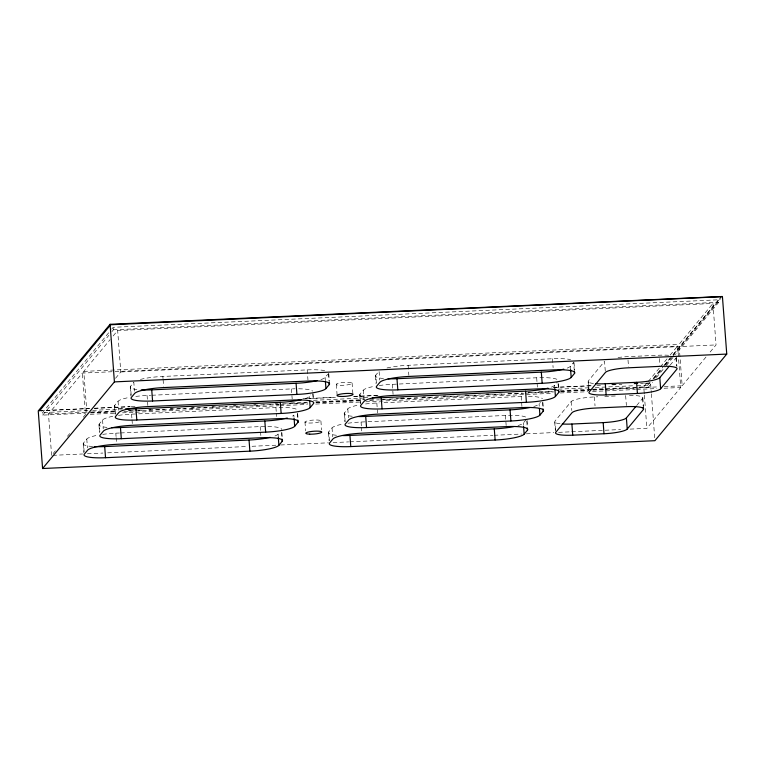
<?xml version="1.0" encoding="UTF-8"?>
<svg xmlns="http://www.w3.org/2000/svg" width="765" height="765" viewBox="0 0 765 765"><rect width="100%" height="100%" fill="white"/><g stroke="black" fill="none" stroke-linecap="round" stroke-linejoin="round"><path stroke-width="0.57" stroke-dasharray="3.83 2.87" d="M108.678 332.804L42.505 412.612L42.687 415.118L85.67 413.167M111.719 329.141L113.239 327.305L718.545 299.803L719.827 298.35M42.687 415.118L108.869 335.309M111.91 331.637L113.43 329.801L113.239 327.305L112.264 326.091M51.609 455.385L48.491 413.951L82.381 373.081L677.637 346.038L678.44 356.7M86.904 412.823L83.787 371.388L110.141 339.603M113.153 335.969L117.667 330.518L712.932 303.476L716.04 344.919L708.514 353.994M53.12 453.569L55.376 450.843M67.425 436.318L69.682 433.592M83.232 417.25L85.498 414.525L82.381 373.081M115.515 378.312L120.784 371.962L117.667 330.518M84.16 451.924L83.49 443.012L86.789 439.024A25.484 4.466 -4.3 0 1 97.691 435.209M99.842 431.785L99.259 423.992L102.567 420.004A25.484 4.466 -4.3 0 1 113.459 416.179M115.419 414.209L114.75 405.297L118.059 401.319A25.484 4.466 -4.3 0 1 128.95 397.494M131.197 395.189L130.528 386.277L133.827 382.299L134.497 391.211M274.903 435.974A25.484 4.466 -4.3 0 0 278.068 434.166L279.388 432.579M305.149 398.622A25.484 4.466 -4.3 0 0 309.337 396.461L310.657 394.864M320.927 379.603A25.484 4.466 -4.3 0 0 325.106 377.441L327.745 374.257M329.399 440.783L328.73 431.871L332.039 427.884A25.484 4.466 -4.3 0 1 342.93 424.068M345.178 421.754L344.508 412.842L347.807 408.864A25.484 4.466 -4.3 0 1 358.709 405.039M360.669 403.069L359.999 394.157L363.299 390.179A25.484 4.466 -4.3 0 1 374.2 386.354M376.361 382.94L375.768 375.137L379.077 371.159L379.746 380.071M517.991 425.541A25.484 4.466 -4.3 0 0 523.317 423.026L525.957 419.842M533.769 406.521A25.484 4.466 -4.3 0 0 539.086 404.006L540.406 402.409M551.412 387.119A25.484 4.466 -4.3 0 0 554.577 385.321L557.226 382.137M567.19 368.099A25.484 4.466 -4.3 0 0 570.355 366.301L573.654 362.314L574.238 370.117M555.6 430.083L554.931 421.171L571.139 401.625A20.387 3.576 -4.3 0 1 594.357 396.939L597.828 396.777M589.002 389.796L588.333 380.884L604.541 361.338L605.297 371.36M644.283 394.013L643.757 386.908L647.515 382.366M648.271 381.458L659.564 367.831M660.319 366.932L667.099 358.756M670.111 355.123L677.637 346.038M664.269 386.593L682.16 385.78L679.043 344.346L712.932 303.476M650.087 382.366L647.802 385.12L647.993 387.626L605.01 389.576M653.128 378.694L661.495 368.606M664.536 364.934L669.863 358.517M672.904 354.845L718.545 299.803L718.737 302.309L675.38 354.597M653.54 378.388L663.437 366.454M664.192 365.536L672.569 355.448M673.324 354.53L721.261 296.715M654.371 378.56L662.681 368.529M665.713 364.876L671.756 357.58M672.511 356.672L720.907 298.302M647.993 387.626L652.555 382.118M656.36 377.528L665.493 366.521M666.248 365.603L674.615 355.515M636.7 405.488L642.6 398.374A20.387 3.576 -4.3 0 0 627.128 395.457M670.111 365.201L676.002 358.087A20.387 3.576 -4.3 0 0 676.241 357.532M630.169 429.108L646.865 428.343L680.754 387.482L678.526 357.877M682.16 385.78L707.759 354.903M113.43 329.801L718.737 302.309M83.787 371.388L679.043 344.346M120.784 371.962L716.04 344.919M140.397 379.44A25.484 4.466 -4.3 0 1 162.849 376.437L307.205 369.887A25.484 4.466 -4.3 0 1 326.244 370.996M386.994 367.965A25.484 4.466 -4.3 0 1 408.099 365.297L552.445 358.747A25.484 4.466 -4.3 0 1 570.614 359.627M135.797 396.423A25.484 4.466 -4.3 0 1 147.081 395.467L150.657 395.304M151.853 395.247L291.427 388.907A25.484 4.466 -4.3 0 1 295.127 388.792M379.249 385.522A25.484 4.466 -4.3 0 1 392.33 384.326L536.676 377.767A25.484 4.466 -4.3 0 1 557.57 379.698M39.407 410.7L89.476 408.424M94.248 408.204L130.002 406.588M131.197 406.531L137.155 406.263M302.854 398.728L336.227 397.217M354.109 396.404L379.144 395.266M553.181 387.358L591.326 385.627M611.589 384.709L617.556 384.432M634.242 383.676L639.014 383.456M646.167 383.141L649.743 382.978L647.802 385.12L635.868 385.665M39.445 410.882L89.572 408.606M94.353 408.386L130.165 406.76M306.822 398.737L335.462 397.427M353.373 396.614L378.436 395.476M553.898 387.511L592.1 385.77M596.872 385.56L600.458 385.397M612.392 384.852L621.935 384.422M633.879 383.877L643.422 383.437M644.618 383.389L650.585 383.112L651.302 392.646M87.87 410.556L42.505 412.612L41.128 411.761M92.641 410.336L122.496 408.979M313.516 400.305L364.857 397.972M558.268 389.184L590.504 387.721M595.275 387.501L634.673 385.713M48.491 413.951L86.665 412.211M91.437 412L117.686 410.805M128.415 410.317L130.805 410.212M148.697 409.399L151.088 409.285M170.174 408.424L172.555 408.309M191.642 407.449L194.033 407.334M211.924 406.521L214.305 406.416M233.392 405.546L235.783 405.44M253.674 404.628L256.055 404.522M275.142 403.652L277.532 403.547M290.652 402.945L307.358 402.189M315.706 401.807L364.618 399.588M400.401 397.963L403.977 397.8M423.064 396.93L425.455 396.825M443.346 396.012L445.727 395.907M464.814 395.036L467.205 394.931M486.291 394.061L488.672 393.956M528.041 392.158L530.422 392.053M538.78 391.67L550.704 391.135M560.248 390.695L591.269 389.289M592.454 389.232L637.79 387.176M638.985 387.119L643.757 386.908M90.48 412.66L116.72 411.474M128.654 410.929L137.002 410.547M138.197 410.499L144.164 410.222M148.936 410.002L164.437 409.304M170.404 409.026L185.914 408.328M190.686 408.108L207.382 407.353M212.154 407.133L227.664 406.425M233.631 406.158L249.132 405.45M253.904 405.24L270.609 404.475M275.381 404.264L281.348 403.987M282.534 403.939L307.587 402.801M315.935 402.419L362.467 400.305M369.619 399.98L375.586 399.713M382.739 399.387L399.445 398.622M400.63 398.575L417.336 397.81M422.108 397.599L438.804 396.834M443.576 396.624L460.281 395.859M465.053 395.648L480.563 394.941M485.335 394.721L502.031 393.965M507.998 393.698L522.313 393.047M528.271 392.77L553.325 391.632M560.487 391.307L591.498 389.901M592.693 389.844L638.02 387.788M639.215 387.731L658.302 386.87M90.442 412.947L116.71 411.752M123.873 411.427L134.621 410.939M135.816 410.891L279.082 404.379M280.277 404.322L307.731 403.079M316.088 402.696L362.658 400.583M369.82 400.258L379.364 399.827M380.559 399.77L523.834 393.258M525.019 393.21L553.678 391.909M560.841 391.584L588.304 390.332M593.076 390.112L603.824 389.624M90.27 414.305L115.314 413.167M122.477 412.842L134.401 412.297M135.596 412.249L278.747 405.746M279.942 405.689L307.377 404.446M315.725 404.063L361.051 402.007M365.823 401.788L553.114 393.277M560.267 392.952L587.711 391.709M592.473 391.489L635.419 389.538M636.614 389.481L656.896 388.563M664.049 388.238L680.754 387.482M118.508 415.347A25.484 4.466 -4.3 0 1 131.59 414.152L275.935 407.592A25.484 4.466 -4.3 0 1 297.384 410.145M365.546 403.968A25.484 4.466 -4.3 0 1 376.829 403.012L379.22 402.897M383.992 402.686L521.185 396.452A25.484 4.466 -4.3 0 1 523.05 396.375M604.78 396.461L617.527 395.888M102.73 434.377A25.484 4.466 -4.3 0 1 115.811 433.172L119.397 433.009M120.583 432.952L260.167 426.612A25.484 4.466 -4.3 0 1 281.673 429.5M347.979 423.236A25.484 4.466 -4.3 0 1 361.061 422.031L505.407 415.472A25.484 4.466 -4.3 0 1 526.856 418.025M52.804 455.338L82.63 453.98M87.401 453.76L102.902 453.062M107.674 452.842L247.248 446.502M252.02 446.282L275.878 445.201M280.65 444.981L328.367 442.811M333.138 442.6L348.639 441.893M349.834 441.835L492.985 435.333M494.18 435.285L521.615 434.032M526.387 433.822L553.822 432.569M558.593 432.359L570.527 431.814M571.713 431.756L620.625 429.538M676.222 357.37L676.92 366.655M676.002 358.087L676.585 365.89M659.287 358.575L659.793 365.259M651.398 393.832L654.754 438.469M644.379 395.199L646.865 428.343M642.82 397.657L643.518 406.942M642.6 398.374L643.183 406.177M628.008 359.99L628.514 366.674M625.636 395.515L626.382 405.546M594.357 396.939L595.027 405.852M588.113 381.601L588.811 390.886M574.018 362.534L574.601 370.327M570.355 366.301L570.604 369.638M571.139 401.625L571.809 410.537M558.412 383.781L558.832 389.347M558.048 383.561L558.383 388.018M554.577 385.321L554.835 388.668M552.445 358.747L553.114 367.659M554.702 421.888L555.4 431.173M542.921 402.466L543.341 408.041M542.557 402.247L542.978 407.822M539.086 404.006L539.258 406.234M536.676 377.767L537.011 382.223M537.097 383.332L537.432 387.788M527.066 420.377L527.487 425.942M526.789 421.276L527.2 426.841M523.317 423.026L523.48 425.254M521.185 396.452L521.931 406.473M505.407 415.472L506.162 425.503M408.099 365.297L408.854 375.328M392.33 384.326L393.076 394.348M375.491 376.036L376.074 383.829M376.829 403.012L377.585 413.033M363.299 390.179L364.054 400.2M359.722 395.056L360.392 403.968M361.061 422.031L361.396 426.488M361.482 427.597L361.73 430.944M352.082 382.997L352.923 394.138M347.807 408.864L348.477 417.776M344.221 413.741L344.814 421.544M336.323 384.623L337.164 395.763M328.778 373.674L329.361 381.467M328.415 373.454L328.998 381.257M332.039 427.884L332.708 436.796M325.106 377.441L325.355 380.779M328.453 432.77L329.036 440.564M320.908 421.056L321.577 429.968M313.086 393.812L313.507 399.378M312.722 393.593L313.143 399.158M309.337 396.461L309.5 398.689M307.205 369.887L307.96 379.909M304.977 421.974L305.646 430.886M297.671 413.607L298.092 419.182M297.308 413.396L297.728 418.962M294.009 417.374L293.837 415.146A25.484 4.466 -4.3 0 1 290.681 416.944M291.427 388.907L292.182 398.928M281.903 432.627L282.323 438.202M281.539 432.416L281.96 437.982M278.068 434.166L278.317 437.513M275.935 407.592L276.27 412.048M276.356 413.157L276.605 416.504M260.167 426.612L260.502 431.068M260.578 432.187L260.836 435.524M162.849 376.437L163.022 378.665M163.108 379.784L163.605 386.468M147.081 395.467L147.836 405.488M130.241 387.176L130.92 396.088M131.59 414.152L131.924 418.608M132.01 419.717L132.345 424.173M118.059 401.319L118.728 410.231M114.473 406.196L115.056 413.999M115.811 433.172L116.07 436.509M116.146 437.628L116.567 443.193M102.567 420.004L103.237 428.916M98.981 424.881L99.565 432.684M86.789 439.024L87.459 447.936M83.203 443.91L83.882 452.823M106.995 427.386A25.484 4.466 -4.3 0 1 99.259 423.992M92.661 446.521A25.484 4.466 -4.3 0 1 83.49 443.012M122.496 408.701A25.484 4.466 -4.3 0 1 114.75 405.297M298.656 388.783A25.484 4.466 -4.3 0 1 312.675 391.135M136.925 389.538A25.484 4.466 -4.3 0 1 130.528 386.277M528.414 396.327A25.484 4.466 -4.3 0 1 542.423 398.68M352.244 416.246A25.484 4.466 -4.3 0 1 344.508 412.842M336.476 435.266A25.484 4.466 -4.3 0 1 328.73 431.871M367.736 397.561A25.484 4.466 -4.3 0 1 359.999 394.157M383.514 378.532A25.484 4.466 -4.3 0 1 375.768 375.137M560.047 423.772A20.387 3.576 -4.3 0 1 554.931 421.171M593.458 383.485A20.387 3.576 -4.3 0 1 588.333 380.884M668.667 355.276A20.387 3.576 -4.3 0 0 659.038 355.228L627.759 356.653A20.387 3.576 -4.3 0 0 617.298 357.609M308.85 423.026A8.013 1.406 -4.3 0 0 320.927 420.951A8.013 1.406 -4.3 0 0 309.031 420.568A8.013 1.406 -4.3 0 0 308.85 423.026M340.138 385.321A8.013 1.406 -4.3 0 0 352.196 383.236A8.013 1.406 -4.3 0 0 340.282 382.863A8.013 1.406 -4.3 0 0 340.138 385.321"/><path stroke-width="1.15" d="M110.084 324.303L38.25 410.929L42.582 468.515L654.917 440.697L726.75 354.071L722.418 296.485L110.084 324.303L114.415 381.888L42.582 468.515M110.17 325.364L39.56 410.795M282.209 441.329A25.484 4.466 -4.3 0 0 260.999 437.752L116.653 444.312A25.484 4.466 -4.3 0 0 87.631 450.164L84.322 454.152A25.484 4.466 -4.3 0 0 105.532 457.719L249.878 451.168A25.484 4.466 -4.3 0 0 278.909 445.307L282.209 441.329L282.046 439.1M297.987 422.299A25.484 4.466 -4.3 0 0 276.777 418.732L132.422 425.292A25.484 4.466 -4.3 0 0 103.399 431.144L100.1 435.122A25.484 4.466 -4.3 0 0 121.31 438.699L265.656 432.139A25.484 4.466 -4.3 0 0 294.678 426.287L297.987 422.299L297.815 420.071M310.169 407.602L313.478 403.614A25.484 4.466 -4.3 0 0 292.268 400.047L147.922 406.607A25.484 4.466 -4.3 0 0 118.891 412.459L115.591 416.437A25.484 4.466 -4.3 0 0 136.801 420.014L281.147 413.454A25.484 4.466 -4.3 0 0 310.169 407.602L309.672 400.917M329.246 384.594A25.484 4.466 -4.3 0 0 308.037 381.027L163.691 387.578A25.484 4.466 -4.3 0 0 134.669 393.44L131.36 397.418A25.484 4.466 -4.3 0 0 152.57 400.994L296.916 394.434A25.484 4.466 -4.3 0 0 325.947 388.582L329.246 384.594L329.084 382.366M527.458 430.188A25.484 4.466 -4.3 0 0 506.248 426.612L361.902 433.172A25.484 4.466 -4.3 0 0 332.871 439.024L329.572 443.012A25.484 4.466 -4.3 0 0 350.781 446.578L495.127 440.018A25.484 4.466 -4.3 0 0 524.149 434.166L527.458 430.188L527.286 427.96M543.227 411.159A25.484 4.466 -4.3 0 0 522.017 407.592L377.671 414.152A25.484 4.466 -4.3 0 0 348.649 420.004L345.34 423.982A25.484 4.466 -4.3 0 0 366.55 427.559L510.896 420.999A25.484 4.466 -4.3 0 0 539.927 415.146L543.227 411.159L543.064 408.931M558.718 392.474A25.484 4.466 -4.3 0 0 537.508 388.907L393.162 395.457A25.484 4.466 -4.3 0 0 364.14 401.319L360.831 405.297A25.484 4.466 -4.3 0 0 382.041 408.873L526.397 402.314A25.484 4.466 -4.3 0 0 555.419 396.461L558.718 392.474L558.555 390.246M574.496 373.454A25.484 4.466 -4.3 0 0 553.286 369.887L408.94 376.437A25.484 4.466 -4.3 0 0 379.909 382.29L376.609 386.277A25.484 4.466 -4.3 0 0 397.819 389.854L542.165 383.294A25.484 4.466 -4.3 0 0 571.187 377.441L574.496 373.454L574.324 371.226M562.265 423.982A20.387 3.576 -4.3 0 0 571.895 424.03L603.174 422.605A20.387 3.576 -4.3 0 0 626.392 417.92L635.964 406.368M595.667 383.695A20.387 3.576 -4.3 0 0 605.297 383.743L636.576 382.318A20.387 3.576 -4.3 0 0 659.793 377.633L669.375 366.081M643.432 409.514A20.387 3.576 -4.3 0 0 626.468 406.655L595.199 408.08A20.387 3.576 -4.3 0 0 571.971 412.765L555.763 432.311A20.387 3.576 -4.3 0 0 572.736 435.17L604.006 433.745A20.387 3.576 -4.3 0 0 627.223 429.06L643.432 409.514L643.269 407.286M660.635 388.773L676.843 369.227A20.387 3.576 -4.3 0 0 659.87 366.368L628.601 367.793A20.387 3.576 -4.3 0 0 605.383 372.478L589.174 392.024A20.387 3.576 -4.3 0 0 606.138 394.883L637.408 393.459A20.387 3.576 -4.3 0 0 660.635 388.773L659.793 377.633M720.821 297.212L721.261 296.715L111.174 324.743M114.415 381.888L726.75 354.071M141.219 389.882A25.484 4.466 -4.3 0 0 151.738 389.854L296.084 383.294A25.484 4.466 -4.3 0 0 317.188 380.626M388.075 378.799A25.484 4.466 -4.3 0 0 396.978 378.713L541.324 372.153A25.484 4.466 -4.3 0 0 563.786 369.151M125.45 408.902A25.484 4.466 -4.3 0 0 135.96 408.873L280.306 402.314A25.484 4.466 -4.3 0 0 301.42 399.646M372.297 397.829A25.484 4.466 -4.3 0 0 381.209 397.733L525.555 391.173A25.484 4.466 -4.3 0 0 548.017 388.171M111.566 427.654A25.484 4.466 -4.3 0 0 120.468 427.559L264.814 420.999A25.484 4.466 -4.3 0 0 287.277 418.006M358.479 416.543A25.484 4.466 -4.3 0 0 365.708 416.418L510.064 409.858A25.484 4.466 -4.3 0 0 529.724 407.516M94.181 446.607A25.484 4.466 -4.3 0 0 104.7 446.578L249.046 440.028A25.484 4.466 -4.3 0 0 270.15 437.36M342.71 435.572A25.484 4.466 -4.3 0 0 349.94 435.438L494.286 428.888A25.484 4.466 -4.3 0 0 513.946 426.535M636.576 382.318L637.408 393.459M626.392 417.92L627.223 429.06M605.297 383.743L606.138 394.883M603.174 422.605L604.006 433.745M570.604 369.638L571.187 377.441M571.895 424.03L572.736 435.17M554.835 388.668L555.419 396.461M541.324 372.153L542.165 383.294M539.421 408.462L539.927 415.146M525.555 391.173L526.397 402.314M523.566 426.373L524.149 434.166M510.064 409.858L510.896 420.999M494.286 428.888L495.127 440.018M396.978 378.713L397.819 389.854M381.209 397.733L382.041 408.873M365.708 416.418L366.55 427.559M349.94 435.438L350.781 446.578M325.441 381.898L325.947 388.582M296.084 383.294L296.916 394.434M294.095 418.493L294.678 426.287M280.306 402.314L281.147 413.454M278.317 437.513L278.909 445.307M264.814 420.999L265.656 432.139M249.046 440.028L249.878 451.168M151.738 389.854L152.57 400.994M135.96 408.873L136.801 420.014M120.468 427.559L121.31 438.699M104.7 446.578L105.532 457.719M309.691 434.166A8.013 1.406 -4.3 0 0 321.769 432.091A8.013 1.406 -4.3 0 0 309.873 431.709A8.013 1.406 -4.3 0 0 309.691 434.166M340.98 396.461A8.013 1.406 -4.3 0 0 353.038 394.377A8.013 1.406 -4.3 0 0 341.114 394.004A8.013 1.406 -4.3 0 0 340.98 396.461"/></g></svg>
